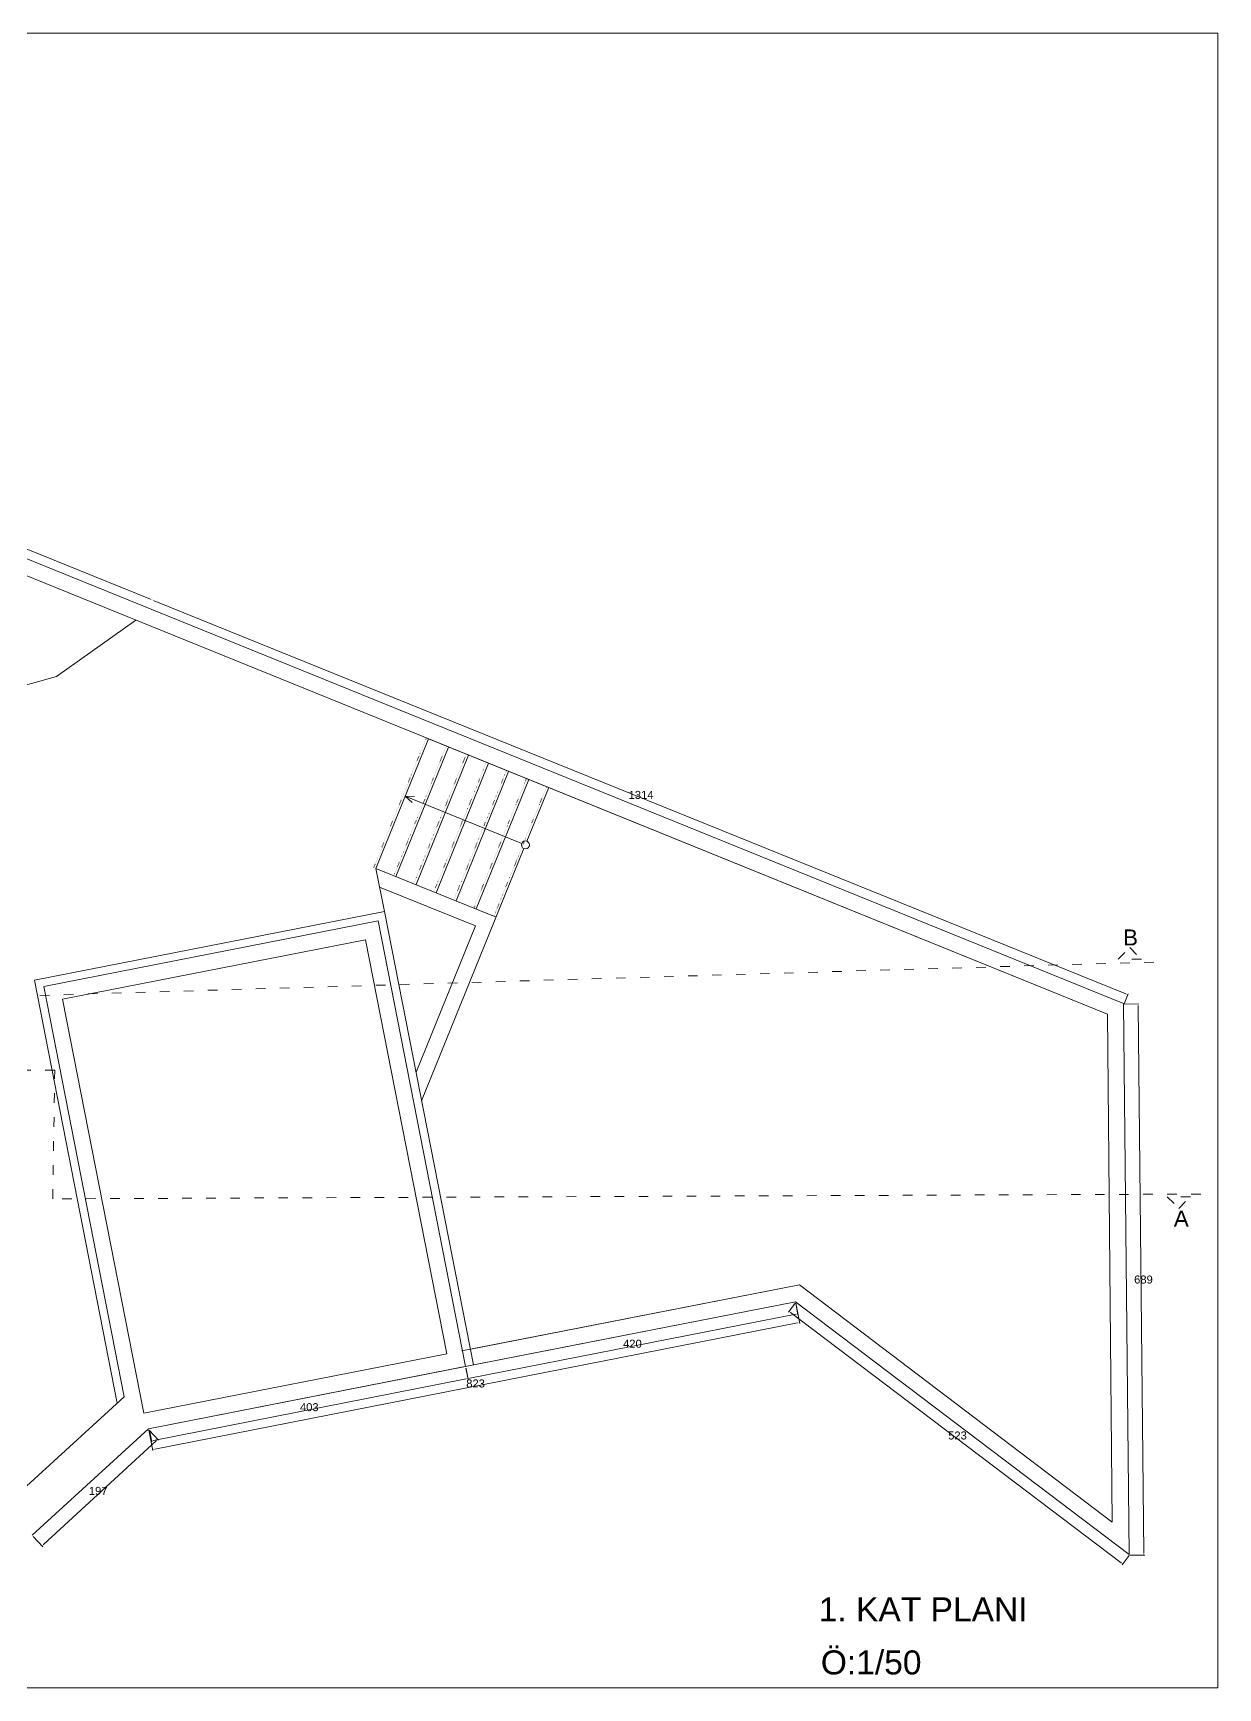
# Model space of a CAD drawing. Header units: inches. Extents: x 3473 to 6569, y -2621 to 2096.
# Drawn here: x 5089 to 6569, y -2621 to -553 of the extents above; entities that cross this region are included whole.
import ezdxf

# ---------------------------------------------------------------- set-up
doc = ezdxf.new("R2010")
doc.units = ezdxf.units.IN
doc.header["$MEASUREMENT"] = 0
doc.linetypes.add('ACAD_ISO03W100', pattern=[30, 12, -18])
doc.linetypes.add('DOT', pattern=[6.35, 0, -6.35])
for name, color, linetype, lineweight in [('GÖRÜNÜŞ-1', 3, 'Continuous', 25), ('GÖRÜNÜŞ-3', 251, 'Continuous', 20), ('NOKTALAMA-1', 252, 'DOT', 20), ('olcu', 144, 'Continuous', 0)]:
    doc.layers.add(name, color=color, linetype=linetype, lineweight=lineweight)
doc.styles.add('Annotative', font='arial.ttf')

msp = doc.modelspace()

# ---------------------------------------------------------------- linework, layer by layer
at = {"color": 7, "lineweight": 0}
for p, q in [((3481.3, -552.6), (6568.6, -552.6)), ((6568.6, -552.6), (6568.6, -2620.5)), ((4355, -903.3), (5235.4, -1260.1)), ((6450.6, -1765.1), (4348, -912.6)), ((6450.6, -1765.1), (4348, -912.6)), ((6430.7, -1778.7), (4343, -931.7)), ((5117.8, -1356.7), (5217.1, -1286.3)), ((5041, -1378.2), (5117.8, -1356.7)), ((5705.6, -1562.5), (5732.8, -1495.5)), ((5517, -1596.4), (5527.6, -1650.3)), ((5527.6, -1650.3), (5638.8, -2217)), ((5519.7, -1662.1), (5102, -1744)), ((5628.9, -2218.9), (5519.7, -1662.1)), ((5503.9, -1685.6), (5605.5, -2203.1)), ((5227, -2277.4), (5125.5, -1759.8)), ((6457.7, -2453.8), (6450.6, -1765.1)), ((6457.7, -2453.8), (6450.6, -1765.1)), ((6436.7, -2413.4), (6430.7, -1778.7)), ((5624.4, -2199.4), (6045.8, -2116.8)), ((6045.8, -2116.8), (6436.7, -2413.4)), ((5628.3, -2219), (6040.9, -2138.1)), ((5637.3, -2217.3), (6040.9, -2138.1)), ((6040.7, -2139.7), (6032.2, -2151)), ((6040.9, -2138.1), (6457.7, -2453.8)), ((6040.9, -2138.1), (6457.7, -2453.8)), ((6041.2, -2139.9), (6046.2, -2165.2)), ((6041.2, -2139.9), (6044, -2154.4)), ((5240.6, -2322.2), (6043.5, -2164.5)), ((5634.4, -2233.6), (6041.3, -2153.6)), ((5605.5, -2203.1), (5227, -2277.4)), ((5638.8, -2217), (5233, -2296.6)), ((5233, -2296.6), (5628.9, -2218.9)), ((5629.4, -2220.8), (5632.2, -2235.3)), ((5629.5, -2221.4), (5632.2, -2235.3)), ((5239.1, -2311.2), (5629.5, -2234.5)), ((5202.6, -2256.7), (5061, -2386.3)), ((5087.7, -2429.7), (5233, -2296.6)), ((5101.7, -2441.5), (5242.6, -2311.9)), ((5233.4, -2298.6), (5238.3, -2323.9)), ((5233.7, -2298.4), (5245.3, -2311.1)), ((5234, -2298.4), (5236.9, -2312.9)), ((5089, -2431.5), (5100.7, -2444.2)), ((6568.6, -2620.5), (3481.3, -2620.5))]:
    msp.add_line(p, q, dxfattribs=at)
at = {"color": 7, "linetype": 'ACAD_ISO03W100', "lineweight": 0}
for p, q in [((6444, -1709.9), (6458.5, -1695.4)), ((6458.5, -1695.4), (6473, -1709.9)), ((6488.5, -1713.5), (4926.2, -1760.2)), ((6473, -1709.9), (6444, -1709.9)), ((5115.8, -1848.7), (4329.5, -1850.2)), ((5113.3, -2009.4), (5115.8, -1848.7)), ((6547.1, -2003.4), (5113.3, -2009.4)), ((6534.3, -2006.8), (6505.3, -2006.8)), ((6505.3, -2006.8), (6519.8, -2021.3)), ((6519.8, -2021.3), (6534.3, -2006.8))]:
    msp.add_line(p, q, dxfattribs=at)
at = {"color": 7, "lineweight": 0}
msp.add_circle((5703.7, -1567.1), 5, dxfattribs=at)
for points in [[(5235.6, -1259.7), (5235.3, -1260.5), (5237.8, -1261)], [(5240.2, -1261.6), (5239.9, -1262.4), (5237.8, -1261)], [(6035.2, -2151.2), (6034.7, -2151.8), (6032.9, -2150)], [(6041.2, -2153.2), (6041.4, -2154), (6043.8, -2153.1)], [(6043.4, -2164.1), (6043.5, -2164.9), (6045.9, -2164)], [(5634.4, -2233.2), (5634.5, -2234), (5632, -2234)], [(5629.5, -2234.1), (5629.6, -2234.9), (5632, -2234)], [(5239, -2310.8), (5239.2, -2311.6), (5236.6, -2311.7)], [(5242.4, -2311.6), (5242.9, -2312.2), (5244.5, -2310.2)], [(5240.5, -2321.8), (5240.6, -2322.6), (5238.1, -2322.7)], [(5101.4, -2441.2), (5102, -2441.9), (5099.8, -2443.2)]]:
    msp.add_solid(points, dxfattribs=at)
at = {"layer": 'GÖRÜNÜŞ-1', "color": 7, "lineweight": 0}
for p, q in [((6430.7, -1778.7), (5582.7, -1434.6)), ((5125.5, -1759.8), (5503.9, -1685.6)), ((5102, -1744), (5202.6, -2256.7)), ((6436.7, -2413.4), (6430.7, -1778.7)), ((5633.4, -2197.7), (6045.8, -2116.8)), ((6045.8, -2116.8), (6436.7, -2413.4))]:
    msp.add_line(p, q, dxfattribs=at)
at = {"layer": 'GÖRÜNÜŞ-3', "color": 7, "lineweight": 0}
for p, q in [((5590.1, -1416.2), (5590.2, -1416.1)), ((5517, -1596.4), (5582.7, -1434.6)), ((5542, -1606.5), (5607.7, -1444.8)), ((5567.1, -1616.7), (5632.7, -1454.9)), ((5592.1, -1626.8), (5657.7, -1465.1)), ((5617.1, -1637), (5682.7, -1475.2)), ((5642.1, -1647.1), (5707.8, -1485.4)), ((5553.6, -1506.2), (5565.2, -1506.5)), ((5553.6, -1506.2), (5562.1, -1514.2)), ((5699.1, -1565.3), (5553.6, -1506.2)), ((5574, -1886.9), (5701.8, -1571.8)), ((5517, -1596.4), (5667.1, -1657.3)), ((5521.6, -1619.8), (5641.1, -1668.3)), ((5090.3, -1736.1), (5527.6, -1650.3)), ((5567, -1851), (5641.1, -1668.3)), ((5193.9, -2264.6), (5090.3, -1736.1))]:
    msp.add_line(p, q, dxfattribs=at)
at = {"layer": 'NOKTALAMA-1', "color": 7, "lineweight": 0, "ltscale": 0.2}
for p, q in [((5587.3, -1415.1), (5587.4, -1415)), ((5514.2, -1595.2), (5579.9, -1433.5)), ((5539.3, -1605.4), (5604.9, -1443.6)), ((5564.3, -1615.5), (5629.9, -1453.8)), ((5589.3, -1625.7), (5654.9, -1463.9)), ((5614.3, -1635.8), (5680, -1474.1)), ((5639.3, -1646), (5705, -1484.2)), ((5664.4, -1656.2), (5730, -1494.4))]:
    msp.add_line(p, q, dxfattribs=at)
at = {"layer": 'olcu', "color": 7, "lineweight": 0}
for p, q in [((6453.7, -1753.4), (5240.1, -1262)), ((6451.5, -1765.6), (6456.5, -1753.1)), ((6451.2, -1766.1), (6470, -1765.9)), ((6476.1, -2452.1), (6468.8, -1768.4)), ((6034.9, -2151.5), (6447.9, -2464.1)), ((6457.6, -2455.3), (6449.1, -2466.6)), ((6458.6, -2454.8), (6477.4, -2454.6))]:
    msp.add_line(p, q, dxfattribs=at)
for points in [[(6453.9, -1753), (6453.6, -1753.7), (6456, -1754.3)], [(6469.2, -1768.4), (6468.4, -1768.5), (6468.7, -1765.9)], [(6476.5, -2452.1), (6475.7, -2452.2), (6476.1, -2454.6)], [(6448.1, -2463.7), (6447.6, -2464.4), (6449.9, -2465.6)]]:
    msp.add_solid(points, dxfattribs=at)

# ---------------------------------------------------------------- texts
at = {"color": 7, "lineweight": 0, "style": 'Annotative'}
for s, height, p in [('B', 20, (6450.1, -1692.8)), ('A', 20, (6513.5, -2044)), ('1. KAT PLANI', 30, (6070, -2537.4)), ('Ö:1/50', 30, (6072.6, -2603.7))]:
    msp.add_text(s, height=height, dxfattribs=at).set_placement(p)
at = {"color": 7, "lineweight": 0, "char_height": 10, "attachment_point": 5, "style": 'Annotative'}
for s, insert in [('1314', (5848.1, -1504.7)), ('689', (6475.6, -2110.3)), ('420', (5837.3, -2190.5)), ('823', (5641.4, -2240.2)), ('403', (5433.7, -2269.8)), ('523', (6243.3, -2305.2)), ('197', (5170, -2374.4))]:
    msp.add_mtext(s, dxfattribs=dict(at, insert=insert))

doc.saveas('drawing.dxf')
